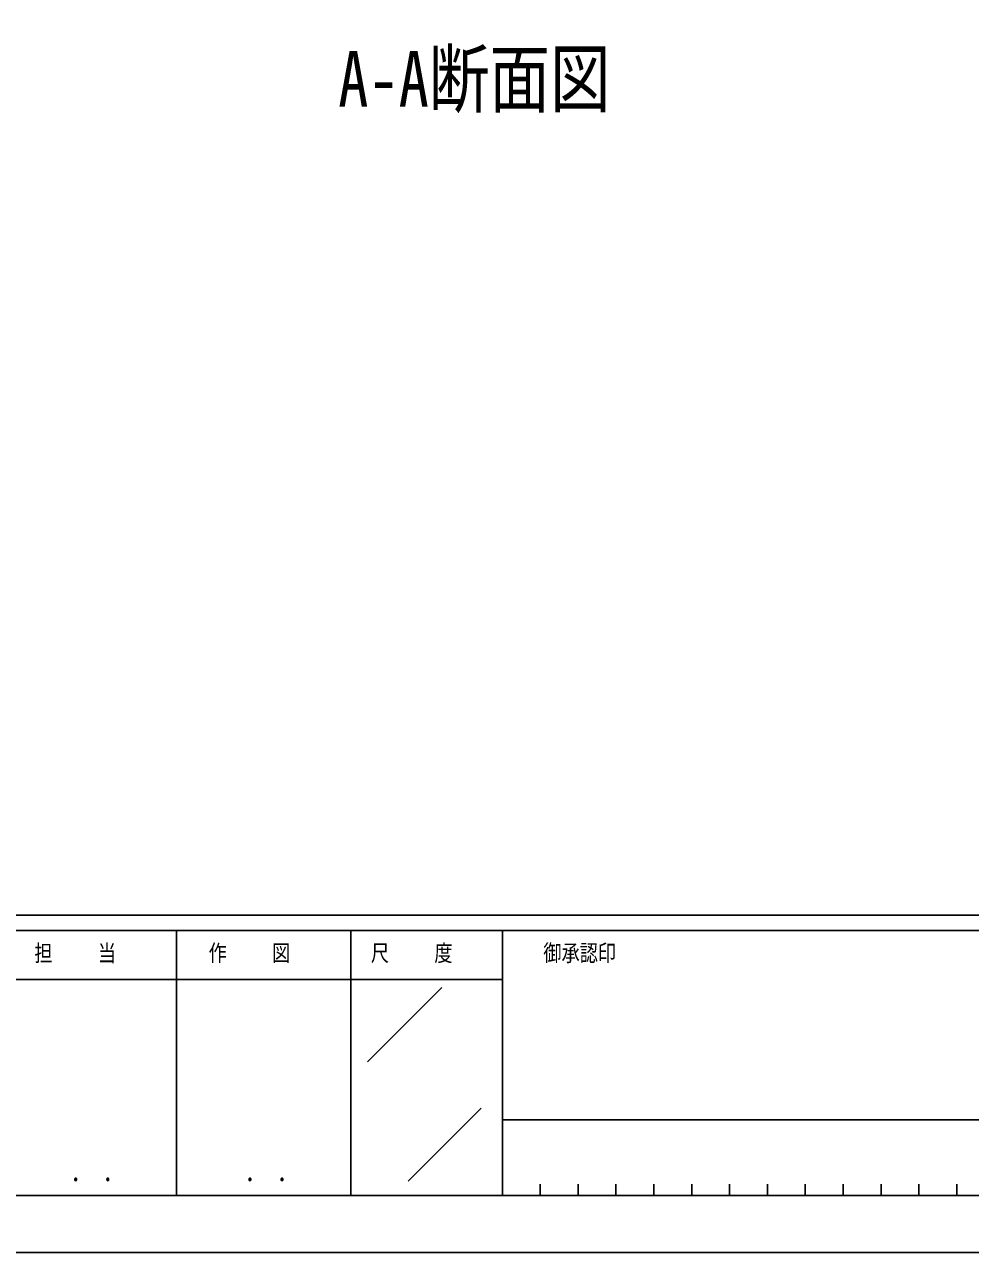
# Model space of a CAD drawing. Units: millimetres, scale not verified. Extents: x -1261 to 1262, y -891 to 891.
# Drawn here: x 466.4 to 841, y -891 to -405 of the extents above; entities that cross this region are included whole.
import ezdxf
from ezdxf.enums import TextEntityAlignment as Align

# ---------------------------------------------------------------- set-up
doc = ezdxf.new("R2010")
doc.units = ezdxf.units.MM
doc.header["$LTSCALE"] = 6
doc.layers.add('0-1_USER1', color=3, linetype='Continuous')
doc.layers.add('0-8_YKK_ZWAK', color=7, linetype='Continuous')
doc.styles.add('ＭＳ ゴシック', font='')
doc.styles.get('ＭＳ ゴシック').set_extended_font_data('MS Gothic')

msp = doc.modelspace()

# ---------------------------------------------------------------- linework, layer by layer
at = {"layer": '0-8_YKK_ZWAK'}
for p, q in [((1168.606, -757.5), (-1171.394, -757.5)), ((526.606, -763.5), (526.606, -868.5)), ((595.606, -763.5), (595.606, -868.5)), ((655.606, -763.5), (595.606, -763.5)), ((965.356, -763.5), (655.606, -763.5)), ((655.606, -763.5), (655.606, -868.5)), ((595.606, -783), (388.606, -783)), ((595.606, -783), (655.606, -783)), ((602.231, -815.487), (631.611, -786.108)), ((618.302, -862.797), (647.168, -833.93)), ((655.606, -838.5), (965.356, -838.5)), ((670.606, -864), (670.606, -868.5)), ((685.606, -864), (685.606, -868.5)), ((700.606, -864), (700.606, -868.5)), ((715.606, -864), (715.606, -868.5)), ((730.606, -864), (730.606, -868.5)), ((745.606, -864), (745.606, -868.5)), ((760.606, -864), (760.606, -868.5)), ((775.606, -864), (775.606, -868.5)), ((790.606, -864), (790.606, -868.5)), ((805.606, -864), (805.606, -868.5)), ((820.606, -864), (820.606, -868.5)), ((835.606, -864), (835.606, -868.5)), ((388.606, -868.5), (595.606, -868.5)), ((595.606, -868.5), (655.606, -868.5)), ((655.606, -868.5), (965.356, -868.5))]:
    msp.add_line(p, q, dxfattribs=at)
msp.add_lwpolyline([(-1261.4, -891), (1261.6, -891), (1261.6, 891), (-1261.4, 891)], close=True, dxfattribs=at)
msp.add_lwpolyline([(595.606, -763.5), (388.606, -763.5), (388.606, -868.5)], dxfattribs=at)

# ---------------------------------------------------------------- texts
at = {"layer": '0-1_USER1', "style": 'ＭＳ ゴシック', "width": 0.8}
msp.add_text('A-A断面図', height=21.99, dxfattribs=at).set_placement((590.6, -444), align=Align.BOTTOM_LEFT)
at = {"layer": '0-8_YKK_ZWAK', "style": 'ＭＳ ゴシック', "width": 0.8}
for s, height, p in [('担     当', 6.598, (470.266, -777.75)), ('作     図', 6.598, (539.266, -777.75)), ('尺     度', 6.598, (603.526, -777.75)), ('御承認印', 6.598, (671.841, -777.75)), ('． ．', 7.775, (484.6, -865.306)), ('． ．', 7.775, (553.6, -865.306))]:
    msp.add_text(s, height=height, dxfattribs=at).set_placement(p, align=Align.BOTTOM_LEFT)

doc.saveas('drawing.dxf')
